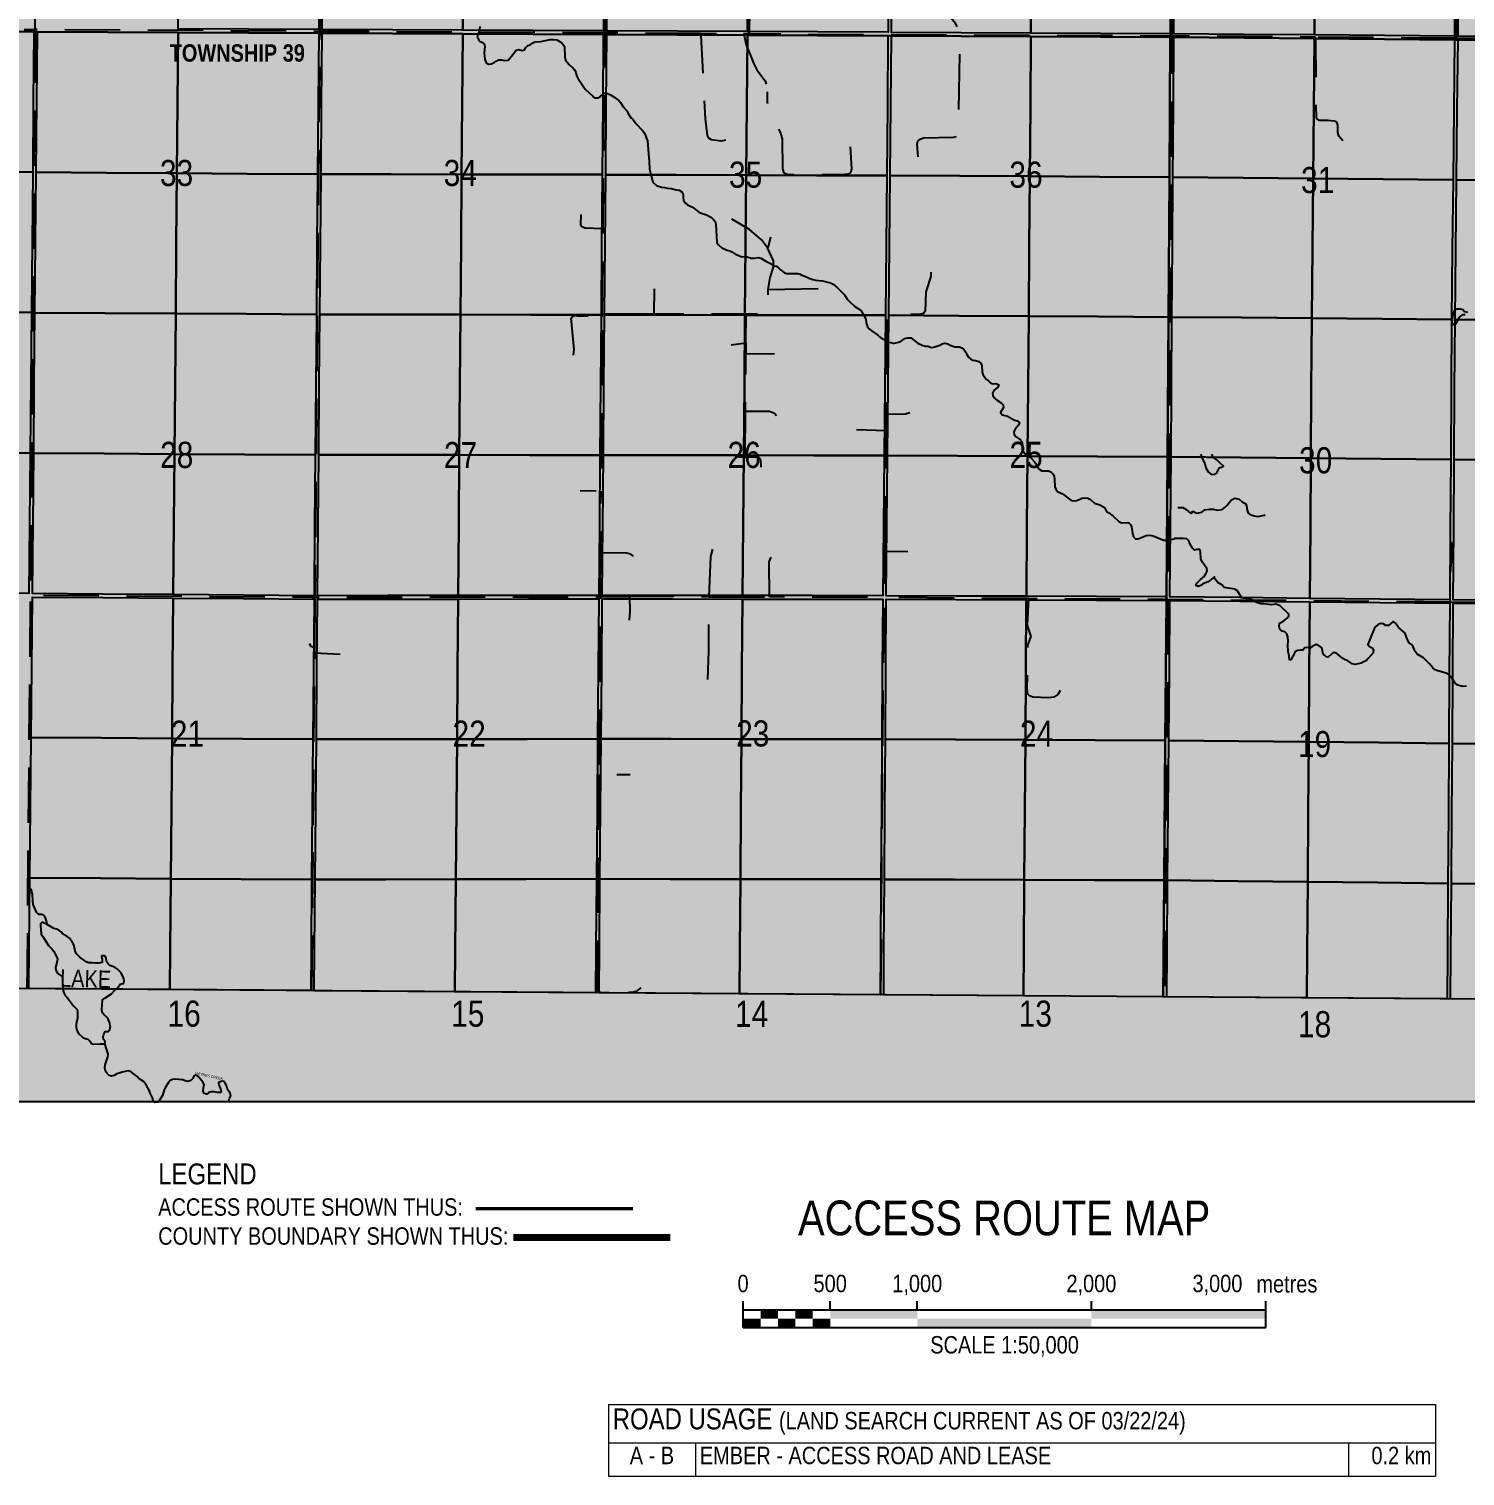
# Model space of a CAD drawing. Extents: x 337584 to 348172, y 5811293 to 5815472.
# Drawn here: x 343851 to 344676, y 5811362 to 5812193 of the extents above; entities that cross this region are included whole.
import ezdxf
from ezdxf.enums import TextEntityAlignment as Align

# ---------------------------------------------------------------- set-up
doc = ezdxf.new("R2010")
doc.units = 0
doc.header["$LTSCALE"] = 5
doc.linetypes.add('BORDER2', pattern=[22.225, 6.35, -3.175, 6.35, -3.175, 0, -3.175])
doc.linetypes.add('DASHED2', pattern=[9.525, 6.35, -3.175])
doc.layers.get('Defpoints').update_dxf_attribs({"color": 9})
doc.layers.add('AS-COUNTY', color=7, linetype='BORDER2', lineweight=60, true_color=0xcc33ff)
for name, color, linetype in [('CG-NOTES', 7, 'Continuous'), ('D-TXT', 6, 'Continuous'), ('DETAIL-T', 7, 'Continuous'), ('L-2', 7, 'Continuous'), ('P-PROPOSED', 10, 'Continuous'), ('Quarters', 8, 'Continuous'), ('RoadSeg', 57, 'DASHED2'), ('S-7', 6, 'Continuous'), ('T-WATER', 160, 'Continuous'), ('T-WATER-T', 170, 'Continuous'), ('Townships', 57, 'Continuous')]:
    doc.layers.add(name, color=color, linetype=linetype)
doc.layers.add('ROUTE-MAP-BACKGROUND-H', color=7, linetype='Continuous', true_color=0xf0ebff)
doc.styles.add('0', font='ARIALN.TTF')
doc.styles.add('120', font='ARIALN.TTF', dxfattribs={"height": 13})
doc.styles.add('80', font='ARIALN.TTF', dxfattribs={"height": 10})
doc.styles.add('80CG', font='ARIALN.TTF', dxfattribs={"height": 10})
doc.styles.add('BOLD', font='ARIALNB.TTF')
doc.styles.add('TXT', font='ARIALN.TTF', dxfattribs={"height": 0.2})

# ---------------------------------------------------------------- blocks, each defined once
blk = doc.blocks.new('*U290')
at = {"color": 0}
for p, q in [((-150, 0), (-150, 15)), ((-150, 10), (150.24, 10)), ((-100, 10), (-100, 15)), ((-50, 10), (-50, 15)), ((50, 10), (50, 15)), ((150.24, 0), (150.24, 15)), ((-150, 0), (150.24, 0))]:
    blk.add_line(p, q, dxfattribs=at)
for points in [[(-140, 10), (-130, 10), (-140, 5), (-130, 5)], [(-120, 10), (-110, 10), (-120, 5), (-110, 5)], [(-100, 10), (-50, 10), (-100, 5), (-50, 5)], [(50, 10), (150.24, 10), (50, 5), (150.24, 5)], [(-150, 5), (-140, 5), (-150, 0), (-140, 0)], [(-130, 5), (-120, 5), (-130, 0), (-120, 0)], [(-110, 5), (-100, 5), (-110, 0), (-100, 0)], [(-50, 5), (50, 5), (-50, 0), (50, 0)]]:
    blk.add_solid(points, dxfattribs=at)
at = {"color": 0, "style": '80'}
blk.add_text('metres', height=10, dxfattribs=at).set_placement((162.24, 20), align=Align.CENTER)
at = {"color": 0, "char_height": 10, "style": '80'}
for s, insert, attachment_point in [('0', (-150, 30.21), 2), ('500', (-100, 30.21), 2), ('1,000', (-50, 30.21), 2), ('2,000', (50, 30.21), 2), ('3,000', (136.7, 30.22), 3), ('SCALE 1:50,000', (0.12, -5), 2)]:
    blk.add_mtext(s, dxfattribs=dict(at, insert=insert, attachment_point=attachment_point))
blk = doc.blocks.new('*T476')
at = {"layer": 'Defpoints', "color": 8, "linetype": 'ByBlock', "lineweight": 0, "transparency": 16777216}
for p, q in [((0, 0), (474.9, 0)), ((0, 0), (0, -41.13)), ((474.9, 0), (474.9, -41.13)), ((0, -21.98), (474.9, -21.98)), ((49.99, -21.98), (49.99, -41.13)), ((424.91, -21.98), (424.91, -41.13)), ((0, -41.13), (474.9, -41.13))]:
    blk.add_line(p, q, dxfattribs=at)
at = {"layer": 'CG-NOTES', "color": 154, "transparency": 16777216, "insert": (2.5, -2.33), "char_height": 11.99739, "width": 469.8977, "attachment_point": 1, "style": 'BOLD'}
blk.add_mtext('{\\fArial Narrow|b0|i0|c0|p34;\\C14;ROAD USAGE\\fArial Narrow|b1|i0|c0|p34;\\H0.99999x; \\fArial Narrow|b0|i0|c0|p34;\\H0.83333x;\\C256;(LAND SEARCH CURRENT AS OF 03/22/24)}', dxfattribs=at)
at = {"layer": 'CG-NOTES', "transparency": 16777216, "style": '0'}
for s, insert, char_height, width, attachment_point in [('A - B', (24.99, -24.31), 9.998, 44.9902, 2), ('EMBER - ACCESS ROAD AND LEASE', (52.49, -24.31), 9.9978, 369.9194, 1), ('0.2 km', (472.4, -24.31), 9.998, 44.9902, 3)]:
    blk.add_mtext(s, dxfattribs=dict(at, insert=insert, char_height=char_height, width=width, attachment_point=attachment_point))

msp = doc.modelspace()

# ---------------------------------------------------------------- hatches: boundary and pattern name
at = {"layer": 'ROUTE-MAP-BACKGROUND-H'}
h = msp.add_hatch(color=256, dxfattribs=at)
h.dxf.hatch_style = 1
h.paths.add_polyline_path([(343008.474, 5813051.916), (345715.945, 5813051.916), (345715.945, 5811576.625), (343008.474, 5811576.625)])

# ---------------------------------------------------------------- linework, layer by layer
at = {"layer": 'AS-COUNTY', "ltscale": 0.5, "const_width": 3.999, "flags": 128}
msp.add_lwpolyline([(344129.223, 5811498.807), (344219.398, 5811498.807)], dxfattribs=at)
at = {"layer": 'P-PROPOSED', "color": 90, "const_width": 2, "flags": 128}
msp.add_lwpolyline([(344107.713, 5811515.351), (344197.888, 5811515.351)], dxfattribs=at)
at = {"layer": 'Quarters'}
for points in [[(344017.819, 5812232.56), (344017.557, 5812192.224), (343977.192, 5812192.418), (343936.827, 5812192.612), (343937.161, 5812232.862), (343937.495, 5812273.112), (343977.788, 5812273.004), (344018.082, 5812272.896)], [(344100.517, 5812232.143), (344100.23, 5812191.827), (344059.899, 5812192.021), (344019.568, 5812192.215), (344019.83, 5812232.55), (344020.092, 5812272.885), (344060.448, 5812272.672), (344100.805, 5812272.46)], [(344100.805, 5812272.46), (344141.136, 5812272.228), (344181.467, 5812271.996), (344181.207, 5812231.718), (344180.947, 5812191.44), (344140.589, 5812191.633), (344100.23, 5812191.827), (344100.517, 5812232.143)], [(344264.335, 5812271.466), (344264.002, 5812231.254), (344263.668, 5812191.042), (344223.313, 5812191.236), (344182.958, 5812191.43), (344183.22, 5812231.707), (344183.482, 5812271.983), (344223.909, 5812271.724)], [(344344.782, 5812230.8), (344344.378, 5812190.655), (344304.023, 5812190.849), (344263.668, 5812191.042), (344264.002, 5812231.254), (344264.335, 5812271.466), (344304.761, 5812271.205), (344345.187, 5812270.945)], [(344426.774, 5812230.309), (344426.421, 5812190.261), (344386.405, 5812190.453), (344346.388, 5812190.645), (344346.793, 5812230.788), (344347.197, 5812270.93), (344387.162, 5812270.643), (344427.126, 5812270.357)], [(344506.75, 5812229.809), (344506.453, 5812189.877), (344466.437, 5812190.069), (344426.421, 5812190.261), (344426.774, 5812230.309), (344427.126, 5812270.357), (344467.087, 5812270.049), (344507.047, 5812269.742)], [(344589.719, 5812268.699), (344589.435, 5812228.909), (344589.152, 5812189.12), (344548.808, 5812189.489), (344508.464, 5812189.858), (344508.76, 5812229.787), (344509.057, 5812269.716), (344549.388, 5812269.207)], [(344589.152, 5812189.12), (344589.435, 5812228.909), (344589.719, 5812268.699), (344630.013, 5812268.184), (344670.308, 5812267.669), (344669.984, 5812228.023), (344669.66, 5812188.377), (344629.406, 5812188.748)], [(344752.315, 5812227.505), (344751.942, 5812187.73), (344711.806, 5812188.045), (344671.67, 5812188.36), (344671.994, 5812228.008), (344672.319, 5812267.656), (344712.503, 5812267.468), (344752.687, 5812267.28)], [(343772.595, 5812110.783), (343772.954, 5812151.085), (343773.313, 5812191.387), (343813.689, 5812191.193), (343854.065, 5812190.999), (343853.708, 5812150.678), (343853.351, 5812110.357), (343812.973, 5812110.57)], [(343936.119, 5812109.777), (343895.74, 5812110.06), (343855.362, 5812110.343), (343855.719, 5812150.666), (343856.076, 5812190.989), (343896.443, 5812190.795), (343936.81, 5812190.602), (343936.464, 5812150.189)], [(344017.21, 5812149.712), (344016.876, 5812109.21), (343976.497, 5812109.493), (343936.119, 5812109.777), (343936.464, 5812150.189), (343936.81, 5812190.602), (343977.177, 5812190.408), (344017.544, 5812190.214)], [(344099.89, 5812149.448), (344099.565, 5812109.079), (344059.226, 5812109.143), (344018.886, 5812109.207), (344019.221, 5812149.706), (344019.555, 5812190.204), (344059.885, 5812190.011), (344100.215, 5812189.817)], [(344180.61, 5812149.185), (344180.286, 5812108.942), (344139.925, 5812109.01), (344099.565, 5812109.079), (344099.89, 5812149.448), (344100.215, 5812189.817), (344140.575, 5812189.623), (344180.935, 5812189.429)], [(344263.302, 5812148.857), (344262.952, 5812108.681), (344222.624, 5812108.808), (344182.297, 5812108.934), (344182.621, 5812149.177), (344182.945, 5812189.42), (344223.298, 5812189.226), (344263.651, 5812189.032)], [(344343.985, 5812148.532), (344343.612, 5812108.419), (344303.282, 5812108.55), (344262.952, 5812108.681), (344263.302, 5812148.857), (344263.651, 5812189.032), (344304.004, 5812188.838), (344344.358, 5812188.645)], [(344426.087, 5812148.118), (344425.769, 5812107.985), (344385.696, 5812108.197), (344345.622, 5812108.409), (344345.995, 5812148.522), (344346.368, 5812188.635), (344386.386, 5812188.443), (344426.404, 5812188.251)], [(344506.199, 5812147.714), (344505.959, 5812107.561), (344465.864, 5812107.773), (344425.769, 5812107.985), (344426.087, 5812148.118), (344426.404, 5812188.251), (344466.421, 5812188.059), (344506.438, 5812187.867)], [(344588.759, 5812146.943), (344588.38, 5812106.776), (344548.175, 5812107.159), (344507.97, 5812107.542), (344508.209, 5812147.695), (344508.449, 5812187.848), (344548.793, 5812187.479), (344589.138, 5812187.11)], [(344669.194, 5812146.189), (344668.745, 5812106.013), (344628.563, 5812106.395), (344588.38, 5812106.776), (344588.759, 5812146.943), (344589.138, 5812187.11), (344629.39, 5812186.738), (344669.643, 5812186.366)], [(344751.511, 5812145.591), (344751.098, 5812105.458), (344710.919, 5812105.73), (344670.74, 5812106.001), (344671.197, 5812146.175), (344671.653, 5812186.349), (344711.789, 5812186.036), (344751.924, 5812185.723)], [(343852.994, 5812070.036), (343852.638, 5812029.715), (343812.257, 5812029.947), (343771.876, 5812030.179), (343772.235, 5812070.481), (343772.595, 5812110.783), (343812.973, 5812110.57), (343853.351, 5812110.357)], [(343935.774, 5812069.501), (343935.43, 5812029.225), (343895.039, 5812029.464), (343854.648, 5812029.703), (343855.005, 5812070.023), (343855.362, 5812110.343), (343895.74, 5812110.06), (343936.119, 5812109.777)], [(343936.119, 5812109.777), (343976.497, 5812109.493), (344016.876, 5812109.21), (344016.542, 5812068.978), (344016.208, 5812028.746), (343975.819, 5812028.986), (343935.43, 5812029.225), (343935.774, 5812069.501)], [(344099.242, 5812068.845), (344098.918, 5812028.611), (344058.568, 5812028.677), (344018.218, 5812028.743), (344018.552, 5812068.975), (344018.886, 5812109.207), (344059.226, 5812109.143), (344099.565, 5812109.079)], [(344179.962, 5812068.697), (344179.638, 5812028.452), (344139.278, 5812028.531), (344098.918, 5812028.611), (344099.242, 5812068.845), (344099.565, 5812109.079), (344139.925, 5812109.01), (344180.286, 5812108.942)], [(344262.605, 5812068.5), (344262.258, 5812028.319), (344221.953, 5812028.385), (344181.648, 5812028.451), (344181.972, 5812068.693), (344182.297, 5812108.934), (344222.624, 5812108.808), (344262.952, 5812108.681)], [(344343.239, 5812068.307), (344342.866, 5812028.194), (344302.562, 5812028.256), (344262.258, 5812028.319), (344262.605, 5812068.5), (344262.952, 5812108.681), (344303.282, 5812108.55), (344343.612, 5812108.419)], [(344425.452, 5812067.842), (344425.135, 5812027.7), (344385.005, 5812027.941), (344344.876, 5812028.182), (344345.249, 5812068.295), (344345.622, 5812108.409), (344385.696, 5812108.197), (344425.769, 5812107.985)], [(344505.676, 5812067.389), (344505.392, 5812027.218), (344465.263, 5812027.459), (344425.135, 5812027.7), (344425.452, 5812067.842), (344425.769, 5812107.985), (344465.864, 5812107.773), (344505.959, 5812107.561)], [(344588.012, 5812066.649), (344587.645, 5812026.521), (344547.524, 5812026.861), (344507.403, 5812027.201), (344507.686, 5812067.371), (344507.97, 5812107.542), (344548.175, 5812107.159), (344588.38, 5812106.776)], [(344668.327, 5812065.916), (344667.908, 5812025.818), (344627.776, 5812026.17), (344587.645, 5812026.521), (344588.012, 5812066.649), (344588.38, 5812106.776), (344628.563, 5812106.395), (344668.745, 5812106.013)], [(344750.708, 5812065.329), (344750.318, 5812025.2), (344710.112, 5812025.507), (344669.906, 5812025.813), (344670.323, 5812065.907), (344670.74, 5812106.001), (344710.919, 5812105.73), (344751.098, 5812105.458)], [(343852.281, 5811989.394), (343851.924, 5811949.073), (343811.539, 5811949.325), (343771.154, 5811949.576), (343771.515, 5811989.878), (343771.876, 5812030.179), (343812.257, 5812029.947), (343852.638, 5812029.715)], [(343935.085, 5811988.889), (343934.74, 5811948.553), (343894.337, 5811948.807), (343853.934, 5811949.061), (343854.291, 5811989.382), (343854.648, 5812029.703), (343895.039, 5812029.464), (343935.43, 5812029.225)], [(344015.875, 5811988.398), (344015.542, 5811948.049), (343975.141, 5811948.301), (343934.74, 5811948.553), (343935.085, 5811988.889), (343935.43, 5812029.225), (343975.819, 5812028.986), (344016.208, 5812028.746)], [(344098.259, 5811948.002), (344057.906, 5811948.025), (344017.553, 5811948.048), (344017.885, 5811988.395), (344018.218, 5812028.743), (344058.568, 5812028.677), (344098.918, 5812028.611), (344098.589, 5811988.306)], [(344179.311, 5811988.201), (344178.983, 5811947.95), (344138.621, 5811947.976), (344098.259, 5811948.002), (344098.589, 5811988.306), (344098.918, 5812028.611), (344139.278, 5812028.531), (344179.638, 5812028.452)], [(344262.258, 5812028.319), (344261.907, 5811988.073), (344261.557, 5811947.826), (344221.275, 5811947.887), (344180.994, 5811947.947), (344181.321, 5811988.199), (344181.648, 5812028.451), (344221.953, 5812028.385)], [(344261.557, 5811947.826), (344261.907, 5811988.073), (344262.258, 5812028.319), (344302.562, 5812028.256), (344342.866, 5812028.194), (344342.495, 5811987.951), (344342.124, 5811947.709), (344301.84, 5811947.768)], [(344424.8, 5811987.493), (344424.465, 5811947.285), (344384.3, 5811947.492), (344344.135, 5811947.699), (344344.505, 5811987.94), (344344.876, 5812028.182), (344385.005, 5812027.941), (344425.135, 5812027.7)], [(344505.11, 5811987.048), (344504.827, 5811946.878), (344464.646, 5811947.082), (344424.465, 5811947.285), (344424.8, 5811987.493), (344425.135, 5812027.7), (344465.263, 5812027.459), (344505.392, 5812027.218)], [(344587.373, 5811986.329), (344587.101, 5811946.136), (344546.969, 5811946.498), (344506.837, 5811946.86), (344507.12, 5811987.03), (344507.403, 5812027.201), (344547.524, 5812026.861), (344587.645, 5812026.521)], [(344667.65, 5811985.589), (344667.391, 5811945.361), (344627.246, 5811945.748), (344587.101, 5811946.136), (344587.373, 5811986.329), (344587.645, 5812026.521), (344627.776, 5812026.17), (344667.908, 5812025.818)], [(344750.318, 5812025.2), (344750.085, 5811985.003), (344749.852, 5811944.806), (344709.626, 5811945.077), (344669.4, 5811945.348), (344669.653, 5811985.581), (344669.906, 5812025.813), (344710.112, 5812025.507)], [(343771.154, 5811949.576), (343811.539, 5811949.325), (343851.924, 5811949.073), (343851.565, 5811908.763), (343851.206, 5811868.453), (343810.818, 5811868.72), (343770.429, 5811868.987), (343770.792, 5811909.281)], [(343934.397, 5811908.205), (343934.055, 5811867.856), (343893.636, 5811868.147), (343853.216, 5811868.439), (343853.575, 5811908.749), (343853.934, 5811949.061), (343894.337, 5811948.807), (343934.74, 5811948.553)], [(344015.219, 5811907.634), (344014.896, 5811867.219), (343974.475, 5811867.537), (343934.055, 5811867.856), (343934.397, 5811908.205), (343934.74, 5811948.553), (343975.141, 5811948.301), (344015.542, 5811948.049)], [(344098.259, 5811948.002), (344097.939, 5811907.655), (344097.618, 5811867.308), (344057.264, 5811867.263), (344016.91, 5811867.218), (344017.231, 5811907.633), (344017.553, 5811948.048), (344057.906, 5811948.025)], [(344178.657, 5811907.688), (344178.331, 5811867.426), (344137.975, 5811867.367), (344097.618, 5811867.308), (344097.939, 5811907.655), (344098.259, 5811948.002), (344138.621, 5811947.976), (344178.983, 5811947.95)], [(344261.207, 5811907.574), (344260.856, 5811867.322), (344220.599, 5811867.373), (344180.342, 5811867.423), (344180.668, 5811907.685), (344180.994, 5811947.947), (344221.275, 5811947.887), (344261.557, 5811947.826)], [(344341.742, 5811907.459), (344341.36, 5811867.21), (344301.108, 5811867.266), (344260.856, 5811867.322), (344261.207, 5811907.574), (344261.557, 5811947.826), (344301.84, 5811947.768), (344342.124, 5811947.709)], [(344424.129, 5811907.078), (344423.793, 5811866.871), (344383.581, 5811867.036), (344343.369, 5811867.201), (344343.752, 5811907.45), (344344.135, 5811947.699), (344384.3, 5811947.492), (344424.465, 5811947.285)], [(344504.514, 5811906.711), (344504.202, 5811866.544), (344463.998, 5811866.708), (344423.793, 5811866.871), (344424.129, 5811907.078), (344424.465, 5811947.285), (344464.646, 5811947.082), (344504.827, 5811946.878)], [(344586.822, 5811905.917), (344586.542, 5811865.697), (344546.377, 5811866.111), (344506.212, 5811866.524), (344506.525, 5811906.692), (344506.837, 5811946.86), (344546.969, 5811946.498), (344587.101, 5811946.136)], [(344667.128, 5811905.132), (344666.866, 5811864.903), (344626.704, 5811865.3), (344586.542, 5811865.697), (344586.822, 5811905.917), (344587.101, 5811946.136), (344627.246, 5811945.748), (344667.391, 5811945.361)], [(344749.622, 5811904.58), (344749.392, 5811864.355), (344709.134, 5811864.62), (344668.877, 5811864.886), (344669.138, 5811905.117), (344669.4, 5811945.348), (344709.626, 5811945.077), (344749.852, 5811944.806)], [(343933.694, 5811825.583), (343933.351, 5811785.32), (343892.917, 5811785.565), (343852.483, 5811785.81), (343852.841, 5811826.119), (343853.198, 5811866.429), (343893.618, 5811866.138), (343934.038, 5811865.847)], [(344014.539, 5811825.032), (344014.198, 5811784.857), (343973.775, 5811785.088), (343933.351, 5811785.32), (343933.694, 5811825.583), (343934.038, 5811865.847), (343974.458, 5811865.527), (344014.879, 5811865.207)], [(344097.27, 5811825.078), (344096.941, 5811784.859), (344056.575, 5811784.859), (344016.209, 5811784.858), (344016.551, 5811825.033), (344016.893, 5811865.207), (344057.246, 5811865.252), (344097.599, 5811865.298)], [(344177.986, 5811825.22), (344177.657, 5811785.025), (344137.299, 5811784.942), (344096.941, 5811784.859), (344097.27, 5811825.078), (344097.599, 5811865.298), (344137.957, 5811865.357), (344178.315, 5811865.415)], [(344260.544, 5811825.109), (344260.249, 5811784.906), (344219.958, 5811784.964), (344179.668, 5811785.022), (344179.997, 5811825.218), (344180.326, 5811865.413), (344220.582, 5811865.362), (344260.839, 5811865.311)], [(344341.088, 5811824.991), (344340.832, 5811784.786), (344300.54, 5811784.846), (344260.249, 5811784.906), (344260.544, 5811825.109), (344260.839, 5811865.311), (344301.091, 5811865.254), (344341.344, 5811865.196)], [(344423.49, 5811824.671), (344423.206, 5811784.482), (344383.027, 5811784.63), (344342.847, 5811784.777), (344343.101, 5811824.983), (344343.354, 5811865.188), (344383.564, 5811865.024), (344423.774, 5811864.861)], [(344503.869, 5811824.36), (344503.551, 5811784.186), (344463.378, 5811784.334), (344423.206, 5811784.482), (344423.49, 5811824.671), (344423.774, 5811864.861), (344463.981, 5811864.697), (344504.188, 5811864.534)], [(344586.238, 5811823.502), (344585.949, 5811783.316), (344545.755, 5811783.74), (344505.561, 5811784.165), (344505.879, 5811824.342), (344506.196, 5811864.519), (344546.362, 5811864.104), (344586.527, 5811863.688)], [(344666.595, 5811822.681), (344666.338, 5811782.47), (344626.144, 5811782.893), (344585.949, 5811783.316), (344586.238, 5811823.502), (344586.527, 5811863.688), (344626.69, 5811863.289), (344666.853, 5811862.891)], [(344749.122, 5811822.149), (344748.864, 5811781.954), (344708.605, 5811782.206), (344668.346, 5811782.458), (344668.605, 5811822.667), (344668.863, 5811862.877), (344709.121, 5811862.611), (344749.379, 5811862.345)], [(343933.009, 5811745.044), (343932.667, 5811704.768), (343892.215, 5811704.981), (343851.763, 5811705.194), (343852.123, 5811745.502), (343852.483, 5811785.81), (343892.917, 5811785.565), (343933.351, 5811785.32)], [(344013.849, 5811744.561), (344013.5, 5811704.265), (343973.083, 5811704.516), (343932.667, 5811704.768), (343933.009, 5811745.044), (343933.351, 5811785.32), (343973.775, 5811785.088), (344014.198, 5811784.857)], [(344096.601, 5811744.66), (344096.261, 5811704.461), (344055.886, 5811704.365), (344015.511, 5811704.269), (344015.86, 5811744.564), (344016.209, 5811784.858), (344056.575, 5811784.859), (344096.941, 5811784.859)], [(344177.33, 5811744.835), (344177.004, 5811704.645), (344136.632, 5811704.553), (344096.261, 5811704.461), (344096.601, 5811744.66), (344096.941, 5811784.859), (344137.299, 5811784.942), (344177.657, 5811785.025)], [(344259.955, 5811744.708), (344259.661, 5811704.509), (344219.337, 5811704.575), (344179.013, 5811704.641), (344179.34, 5811744.831), (344179.668, 5811785.022), (344219.958, 5811784.964), (344260.249, 5811784.906)], [(344340.559, 5811744.595), (344340.286, 5811704.405), (344299.974, 5811704.457), (344259.661, 5811704.509), (344259.955, 5811744.708), (344260.249, 5811784.906), (344300.54, 5811784.846), (344340.832, 5811784.786)], [(344422.905, 5811744.305), (344422.605, 5811704.127), (344382.453, 5811704.261), (344342.301, 5811704.395), (344342.574, 5811744.586), (344342.847, 5811784.777), (344383.027, 5811784.63), (344423.206, 5811784.482)], [(344503.225, 5811744.024), (344502.899, 5811703.863), (344462.752, 5811703.995), (344422.605, 5811704.127), (344422.905, 5811744.305), (344423.206, 5811784.482), (344463.378, 5811784.334), (344503.551, 5811784.186)], [(344585.645, 5811743.126), (344585.34, 5811702.937), (344545.124, 5811703.389), (344504.908, 5811703.841), (344505.235, 5811744.003), (344505.561, 5811784.165), (344545.755, 5811783.74), (344585.949, 5811783.316)], [(344666.051, 5811742.257), (344665.765, 5811702.043), (344625.552, 5811702.49), (344585.34, 5811702.937), (344585.645, 5811743.126), (344585.949, 5811783.316), (344626.144, 5811782.893), (344666.338, 5811782.47)], [(344748.61, 5811741.761), (344748.356, 5811701.568), (344708.066, 5811701.8), (344667.775, 5811702.031), (344668.061, 5811742.245), (344668.346, 5811782.458), (344708.605, 5811782.206), (344748.864, 5811781.954)], [(343932.319, 5811664.475), (343932.117, 5811641.082), (343851.206, 5811641.669), (343851.409, 5811664.852), (343851.763, 5811705.194), (343892.215, 5811704.981), (343932.667, 5811704.768)], [(344013.177, 5811664.035), (344012.989, 5811640.495), (343932.117, 5811641.082), (343932.319, 5811664.475), (343932.667, 5811704.768), (343973.083, 5811704.516), (344013.5, 5811704.265)], [(344095.931, 5811664.249), (344095.732, 5811639.894), (344014.999, 5811640.48), (344015.188, 5811664.04), (344015.511, 5811704.269), (344055.886, 5811704.365), (344096.261, 5811704.461)], [(344176.676, 5811664.455), (344176.472, 5811639.308), (344095.732, 5811639.894), (344095.931, 5811664.249), (344096.261, 5811704.461), (344136.632, 5811704.553), (344177.004, 5811704.645)], [(344259.368, 5811664.311), (344259.181, 5811638.707), (344178.481, 5811639.293), (344178.686, 5811664.451), (344179.013, 5811704.641), (344219.337, 5811704.575), (344259.661, 5811704.509)], [(344340.036, 5811664.188), (344339.874, 5811638.121), (344259.181, 5811638.707), (344259.368, 5811664.311), (344259.661, 5811704.509), (344299.974, 5811704.457), (344340.286, 5811704.405)], [(344422.309, 5811663.94), (344422.115, 5811637.524), (344341.885, 5811638.107), (344342.049, 5811664.18), (344342.301, 5811704.395), (344382.453, 5811704.261), (344422.605, 5811704.127)], [(344502.567, 5811663.703), (344502.346, 5811636.942), (344422.115, 5811637.524), (344422.309, 5811663.94), (344422.605, 5811704.127), (344462.752, 5811703.995), (344502.899, 5811703.863)], [(344585.03, 5811662.837), (344584.825, 5811636.343), (344504.358, 5811636.927), (344504.578, 5811663.682), (344504.908, 5811703.841), (344545.124, 5811703.389), (344585.34, 5811702.937)], [(344665.505, 5811662.013), (344665.334, 5811635.758), (344584.825, 5811636.343), (344585.03, 5811662.837), (344585.34, 5811702.937), (344625.552, 5811702.49), (344665.765, 5811702.043)], [(344748.08, 5811661.492), (344747.899, 5811635.159), (344667.345, 5811635.743), (344667.515, 5811662), (344667.775, 5811702.031), (344708.066, 5811701.8), (344748.356, 5811701.568)]]:
    msp.add_lwpolyline(points, close=True, dxfattribs=at)
at = {"layer": 'RoadSeg'}
for p, q in [((344264.62, 5812189.781), (344261.418, 5812189.9)), ((344670.634, 5812187.253), (344589.727, 5812187.926)), ((344180.356, 5812029.089), (344209.854, 5812029.028)), ((344029.874, 5811833.543), (344015.257, 5811834.276)), ((344177.409, 5811639.301), (344177.413, 5811639.663))]:
    msp.add_line(p, q, dxfattribs=at)
at = {"layer": 'RoadSeg', "flags": 128}
for points in [[(344236.921, 5812189.886), (344181.715, 5812190.403), (344018.314, 5812191.209), (343854.71, 5812192.21), (343854.735, 5812191.211), (343852.043, 5811867.583), (344013.752, 5811866.435), (344015.553, 5811866.38), (344018.314, 5812191.209), (344021.469, 5812515.054), (344021.484, 5812520.716), (344021.803, 5812553.9), (344021.805, 5812578.749), (344017.405, 5812578.739), (344002.407, 5812578.764)], [(343736.889, 5812109.769), (343733.277, 5812110.278), (343690.674, 5812110.611), (343691.444, 5812191.62), (343691.407, 5812193.119), (343854.71, 5812192.21), (343854.754, 5812194.412), (343858.132, 5812515.975), (344021.469, 5812515.054), (344054.493, 5812515.176)], [(344264.779, 5812203.383), (344264.597, 5812190.68), (344264.62, 5812189.781), (344385.62, 5812189.212), (344507.421, 5812188.564), (344507.458, 5812191.065), (344508.463, 5812338.572), (344514.945, 5812339.234), (344517.014, 5812340.486), (344519.749, 5812343.054)], [(344361.776, 5812119.224), (344361.094, 5812126.506), (344361.55, 5812128.216), (344362.922, 5812129.351), (344364.806, 5812129.998), (344381.893, 5812130.426), (344383.779, 5812130.974), (344384.743, 5812132.397), (344385.665, 5812187.414), (344385.657, 5812187.713), (344385.62, 5812189.212), (344385.068, 5812191.298), (344383.264, 5812195.452), (344374.814, 5812205.44), (344371.641, 5812208.36), (344368.206, 5812209.773), (344364.297, 5812210.175), (344353.008, 5812213.792), (344343.882, 5812214.863), (344334.526, 5812217.129), (344332.618, 5812217.481), (344326.92, 5812249.334), (344327.888, 5812250.658), (344343.401, 5812250.047), (344345.085, 5812250.688), (344345.564, 5812251.502), (344345.967, 5812255.412), (344345.987, 5812282.508), (344354.283, 5812282.615), (344358.157, 5812283.613)], [(344686.674, 5812185.555), (344686.647, 5812186.654), (344686.635, 5812187.154), (344670.634, 5812187.253), (344670.586, 5812189.152), (344671.673, 5812285.467)], [(344180.294, 5812027.587), (344180.356, 5812029.089), (344180.836, 5812077.795), (344181.752, 5812188.905), (344181.715, 5812190.403), (344181.76, 5812192.604), (344181.844, 5812209.204), (344183.04, 5812209.334)], [(344251.153, 5812128.651), (344248.565, 5812128.186), (344243.05, 5812128.848), (344241.523, 5812129.91), (344240.784, 5812131.491), (344239.547, 5812140.959), (344237.048, 5812188.79), (344236.921, 5812189.886), (344261.418, 5812189.9), (344261.528, 5812189.504), (344262.877, 5812183.538), (344267.249, 5812172.649), (344269.038, 5812169.094), (344273.797, 5812162.714), (344274.659, 5812160.236), (344275.151, 5812156.549), (344276.038, 5812157.07), (344280.72, 5812157.788)], [(344605.415, 5812128.427), (344603.252, 5812130.971), (344602.7, 5812133.058), (344602.695, 5812137.257), (344602.05, 5812139.041), (344600.534, 5812139.703), (344597.126, 5812140.017), (344591.828, 5812139.984), (344590.294, 5812141.346), (344589.907, 5812184.731), (344589.739, 5812187.426), (344589.727, 5812187.926), (344507.421, 5812188.564), (344507.464, 5812186.865), (344505.022, 5811865.243), (344503.252, 5811636.935)], [(344322.737, 5812124.945), (344323.355, 5812112.262), (344323.001, 5812110.453), (344321.732, 5812109.221), (344317.442, 5812108.814), (344287.145, 5812108.855), (344284.721, 5812109.794), (344283.959, 5812112.274), (344283.826, 5812129.569), (344282.632, 5812133.339), (344276.124, 5812145.674), (344275.204, 5812150.451), (344275.151, 5812156.549)], [(344180.836, 5812077.795), (344170.427, 5812078.235), (344168.608, 5812078.988), (344168.075, 5812080.275), (344168.132, 5812085.975)], [(344275.199, 5812066.861), (344271.683, 5812071.472), (344264.933, 5812077.502), (344254.788, 5812083.348)], [(344275.497, 5812042.972), (344276.723, 5812049.901), (344278.674, 5812055.849), (344278.584, 5812059.446), (344275.199, 5812066.861), (344275.778, 5812067.675), (344279.05, 5812080.755), (344281.123, 5812085.807)], [(344369.037, 5812052.913), (344368.9, 5812050.411), (344366.017, 5812041.739), (344365.698, 5812030.532), (344364.831, 5812029.212), (344362.143, 5812028.745), (344345.743, 5812028.833), (344344.553, 5812028.403), (344343.779, 5812027.383), (344343.446, 5811996.261), (344343.18, 5811971.475), (344354.476, 5811971.559), (344356.857, 5811972.318)], [(344210.193, 5812043.434), (344209.854, 5812029.028), (344262.847, 5812029.056)], [(344254.394, 5812011.246), (344262.763, 5812012.456), (344262.847, 5812029.056), (344273.25, 5812028.917), (344274.341, 5812029.243), (344275.31, 5812030.467), (344275.542, 5812033.174), (344275.497, 5812042.972), (344305.277, 5812043.617), (344307.061, 5812044.261), (344310.176, 5812047.639), (344313.049, 5812048.712), (344317.233, 5812049.316)], [(344163.852, 5812005.379), (344164.274, 5812008.489), (344162.52, 5812026.642), (344163.199, 5812027.459), (344164.881, 5812028.201), (344166.09, 5812027.832), (344180.294, 5812027.587), (344179.607, 5811927.283), (344167.606, 5811927.383)], [(344262.763, 5812012.456), (344262.723, 5812006.055), (344279.116, 5812006.267)], [(344262.311, 5811946.652), (344262.277, 5811948.052), (344262.55, 5811973.055), (344262.723, 5812006.055)], [(344280.415, 5811970.403), (344279.177, 5811971.871), (344276.35, 5811973.001), (344262.55, 5811973.055)], [(344326.303, 5811962.654), (344343.216, 5811962.077), (344343.18, 5811971.475)], [(344342.654, 5811892.672), (344343.409, 5811942.384), (344343.216, 5811962.077)], [(344271.553, 5811940.985), (344271.44, 5811945.481), (344270.106, 5811946.848), (344262.311, 5811946.652), (344258.41, 5811946.755)], [(344198.242, 5811889.855), (344196.713, 5811891.016), (344194.497, 5811891.66), (344179.394, 5811891.882), (344179.607, 5811927.283)], [(344667.34, 5811863.71), (344748.642, 5811863.247), (344830.653, 5811862.402), (344994.473, 5811860.806), (344994.758, 5811909.308), (344994.268, 5811916.894)], [(344015.29, 5811836.977), (344015.553, 5811866.38), (344016.352, 5811866.401), (344179.128, 5811866.578), (344179.394, 5811891.882)], [(344243.533, 5811893.988), (344242.539, 5811889.764), (344241.521, 5811866.542), (344219.92, 5811866.7), (344204.822, 5811866.722), (344196.228, 5811866.507)], [(344355.757, 5811892.5), (344342.654, 5811892.672), (344342.413, 5811866.369), (344425.219, 5811865.744), (344505.022, 5811865.243), (344667.34, 5811863.71), (344667.087, 5811877.802), (344668.388, 5811893.733), (344667.778, 5811898.117)], [(344340.334, 5811638.118), (344341.597, 5811811.156), (344342.413, 5811866.369), (344276.318, 5811866.513), (344276.212, 5811886.708), (344277.344, 5811889.436), (344278.62, 5811890.368)], [(343850.148, 5811641.677), (343850.157, 5811643.057), (343850.133, 5811645.562), (343850.321, 5811650.529), (343850.379, 5811655.37), (343850.53, 5811675.463), (343850.503, 5811688.495), (343850.525, 5811689.62), (343850.907, 5811727.324), (343851.412, 5811786.114), (343851.831, 5811834.149), (343852.043, 5811867.583), (343813.234, 5811868.111), (343812.289, 5811782.097)], [(344195.964, 5811853.101), (344196.438, 5811858.113), (344196.228, 5811866.507), (344179.128, 5811866.578), (344178.284, 5811764.569), (344196.383, 5811764.523)], [(344241.011, 5811819.035), (344241.498, 5811835.545), (344241.521, 5811866.542), (344276.318, 5811866.513)], [(344443.243, 5811812.802), (344441.802, 5811810.466), (344439.538, 5811809.009), (344436.449, 5811808.632), (344427.542, 5811808.909), (344425.522, 5811809.758), (344424.697, 5811810.737), (344424.32, 5811813.828), (344424.558, 5811836.231), (344424.878, 5811839.438), (344426.467, 5811843.878), (344424.51, 5811850.128), (344425.219, 5811865.744)], [(344013.658, 5811640.49), (344015.257, 5811834.276), (344015.29, 5811836.977), (344013.161, 5811838.124), (344012.224, 5811839.6)], [(344178.284, 5811764.569), (344178.161, 5811729.57), (344178.006, 5811715.768), (344177.413, 5811639.663), (344197.613, 5811639.569), (344200.391, 5811640.439), (344202.649, 5811642.095)]]:
    msp.add_lwpolyline(points, dxfattribs=at)
at = {"layer": 'ROUTE-MAP-BACKGROUND-H'}
msp.add_lwpolyline([(343008.474, 5813051.916), (345715.945, 5813051.916), (345715.945, 5811576.625), (343008.474, 5811576.625)], close=True, dxfattribs=at)
at = {"layer": 'T-WATER'}
for points in [[(344108.818, 5812187.629), (344108.772, 5812187.772), (344108.972, 5812188.57), (344108.962, 5812188.869), (344109.559, 5812190.389), (344109.633, 5812190.648), (344110.05, 5812192.104), (344110.185, 5812194.007)], [(344108.94, 5812187.571), (344109.263, 5812186.567), (344109.441, 5812186.015), (344110.115, 5812185.351), (344110.809, 5812185.174), (344112.546, 5812184.034), (344112.901, 5812182.448), (344112.621, 5812178.941), (344112.858, 5812174.955), (344113.621, 5812173.084), (344114.946, 5812172.33), (344116.539, 5812172.485), (344118.311, 5812173.245), (344119.478, 5812174.183), (344120.955, 5812174.834), (344122.552, 5812174.888), (344124.262, 5812174.547), (344126.358, 5812174.619), (344128.278, 5812176.882), (344130.954, 5812180.47), (344132.443, 5812180.721), (344134.26, 5812180.185), (344135.644, 5812180.631), (344136.397, 5812181.956), (344137.558, 5812183.095), (344138.94, 5812183.542), (344140.307, 5812184.489), (344141.684, 5812185.135), (344145.07, 5812185.452), (344150.428, 5812186.535), (344152.324, 5812186.6), (344154.331, 5812186.369), (344156.238, 5812185.195), (344156.883, 5812184.758), (344157.919, 5812183.695), (344158.663, 5812182.421), (344158.852, 5812176.643), (344159.319, 5812174.661), (344161.305, 5812172.131), (344163.673, 5812170.114), (344164.613, 5812168.946), (344165.16, 5812167.566), (344165.617, 5812165.883), (344166.272, 5812164.307), (344170.488, 5812157.955), (344174.927, 5812153.907), (344175.035, 5812153.66), (344176.256, 5812153.053), (344177.756, 5812153.005), (344179.227, 5812153.804), (344179.318, 5812154.058), (344181.758, 5812155.643), (344182.604, 5812155.566), (344183.361, 5812155.498), (344184.614, 5812155.001), (344184.978, 5812154.857), (344187.635, 5812153.246), (344188.667, 5812152.282), (344189.895, 5812151.424), (344190.831, 5812150.357), (344192.52, 5812147.717), (344194.495, 5812145.486), (344195.146, 5812144.01), (344196.805, 5812141.621), (344197.954, 5812140.808), (344199.539, 5812138.265), (344203.678, 5812134.11), (344204.522, 5812132.839), (344206.373, 5812128.406), (344206.838, 5812120.825), (344207.283, 5812116.643), (344207.541, 5812112.055), (344208.619, 5812107.568), (344209.299, 5812104.719), (344211.464, 5812102.795), (344214.396, 5812101.796), (344216.099, 5812101.655), (344217.717, 5812101.111), (344219.815, 5812101.083), (344222.842, 5812100.191), (344224.546, 5812100.05), (344226.077, 5812099.104), (344226.728, 5812097.626), (344226.683, 5812096.026), (344227.05, 5812094.04), (344228.201, 5812092.577), (344229.333, 5812091.617), (344232.08, 5812090.214), (344234.54, 5812088.4), (344235.772, 5812087.443), (344237.094, 5812086.789), (344240.222, 5812085.898), (344242.974, 5812084.293), (344244.11, 5812083.233), (344245.049, 5812082.067), (344245.503, 5812080.484), (344246.062, 5812070.016), (344246.803, 5812068.841), (344249.067, 5812066.923), (344252.109, 5812065.623), (344253.624, 5812065.176), (344255.147, 5812064.429), (344256.476, 5812063.575), (344259.118, 5812062.267), (344260.533, 5812061.816), (344262.629, 5812061.888), (344265.371, 5812061.107), (344265.757, 5812060.997), (344267.453, 5812061.055), (344270.041, 5812061.344), (344271.451, 5812060.994), (344274.211, 5812059.19), (344276.854, 5812057.882), (344278.499, 5812056.54), (344280.401, 5812056.405), (344281.737, 5812055.352), (344282.673, 5812054.286), (344284.93, 5812052.564), (344286.345, 5812052.114), (344290.639, 5812052.162), (344292.535, 5812052.227), (344293.949, 5812051.776), (344294.866, 5812051.258), (344296.585, 5812050.668), (344299.428, 5812049.367), (344301.248, 5812048.73), (344302.758, 5812048.382), (344306.667, 5812048.018), (344311.303, 5812046.878), (344312.827, 5812046.132), (344315.189, 5812044.22), (344319.332, 5812039.966), (344320.918, 5812037.423), (344322.153, 5812036.366), (344325.26, 5812033.175), (344327.907, 5812031.768), (344328.866, 5812030.673), (344330.431, 5812028.059), (344331.651, 5812026.021), (344331.857, 5812023.869), (344332.533, 5812021.588), (344333.592, 5812020.467), (344334.725, 5812019.507), (344338.514, 5812016.84), (344339.55, 5812015.777), (344340.777, 5812014.92), (344342.099, 5812014.266), (344343.431, 5812013.313), (344344.848, 5812012.762), (344345.999, 5812012.525), (344347.263, 5812012.266), (344348.009, 5812012.192), (344348.165, 5812012.177), (344351.435, 5812012.989), (344354.067, 5812014.878), (344355.654, 5812015.232), (344357.454, 5812015.194), (344359.088, 5812014.152), (344360.223, 5812013.091), (344361.452, 5812012.235), (344364.297, 5812010.834), (344365.809, 5812010.486), (344367.508, 5812010.445), (344369.132, 5812009.702), (344370.726, 5812009.857), (344374.081, 5812011.071), (344375.454, 5812011.818), (344377.04, 5812012.172), (344378.654, 5812011.728), (344380.078, 5812010.978), (344381.496, 5812010.428), (344383.003, 5812010.18), (344385.502, 5812010.166), (344386.823, 5812009.512), (344388.158, 5812008.459), (344388.902, 5812007.185), (344389.555, 5812005.61), (344390.504, 5812004.143), (344391.637, 5812003.183), (344393.157, 5812002.536), (344394.665, 5812002.288), (344396.482, 5812001.751), (344397.617, 5812000.691), (344398.165, 5811999.312), (344398.392, 5811995.622), (344399.056, 5811993.746), (344400.835, 5811991.41), (344402.064, 5811990.552), (344403.096, 5811989.588), (344404.422, 5811988.835), (344406.514, 5811989.007), (344407.935, 5811988.356), (344407.381, 5811987.038), (344405.054, 5811984.96), (344404.304, 5811983.536), (344404.559, 5811981.946), (344405.606, 5811980.583), (344406.738, 5811979.623), (344409.394, 5811977.915), (344410.43, 5811976.852), (344410.585, 5811975.259), (344408.985, 5811972.406), (344409.832, 5811971.036), (344412.957, 5811970.244), (344414.377, 5811969.594), (344417.031, 5811967.987), (344418.541, 5811967.639), (344419.877, 5811966.585), (344419.327, 5811965.167), (344417.306, 5811962.9), (344416.559, 5811961.376), (344416.714, 5811959.783), (344417.96, 5811958.426), (344420.517, 5811956.716), (344421.364, 5811955.346), (344421.388, 5811951.75), (344422.048, 5811949.974), (344423.091, 5811948.711), (344423.904, 5811948.015), (344424.214, 5811947.751), (344426.679, 5811945.935), (344428.349, 5811944.297), (344428.747, 5811943.907), (344429.694, 5811942.54), (344430.242, 5811941.16), (344431.088, 5811939.79), (344432.619, 5811938.844), (344436.411, 5811938.974), (344437.829, 5811938.423), (344438.969, 5811937.263), (344439.719, 5811935.789), (344439.974, 5811934.2), (344440.228, 5811929.712), (344440.676, 5811928.329), (344441.719, 5811927.065), (344444.461, 5811925.761), (344449.286, 5811922.03), (344450.698, 5811921.678), (344452.687, 5811921.946), (344455.74, 5811923.151), (344457.326, 5811923.505), (344459.033, 5811923.264), (344460.562, 5811922.417), (344462.93, 5811920.4), (344465.965, 5811919.305), (344467.386, 5811918.655), (344468.718, 5811917.8), (344469.854, 5811915.601), (344471.208, 5811914.795), (344473.569, 5811912.977), (344476.873, 5811909.894), (344478.397, 5811909.146), (344482.09, 5811909.273), (344482.595, 5811909.091), (344483.63, 5811908.128), (344484.177, 5811906.747), (344484.709, 5811902.869), (344485.265, 5811901.09), (344486.507, 5811899.834), (344488.007, 5811899.785), (344491.156, 5811901.292), (344492.64, 5811901.742), (344494.434, 5811901.904), (344496.544, 5811901.577), (344501.106, 5811899.636), (344502.723, 5811899.091), (344505.022, 5811899.07), (344508.784, 5811899.9)], [(344675.724, 5812028.411), (344674.223, 5812028.46), (344672.951, 5812027.651), (344672.95, 5812027.651), (344672.561, 5812027.403), (344671.708, 5812026.075), (344670.958, 5812024.437), (344670.949, 5812024.417), (344670.406, 5812023.233), (344668.927, 5812022.683), (344668.284, 5812023.959), (344668.656, 5812027.669), (344668.975, 5812028.912), (344668.977, 5812028.918), (344669.537, 5812031.096), (344670.941, 5812031.843), (344670.951, 5812031.844), (344672.95, 5812031.868), (344672.952, 5812031.868), (344674.42, 5812031.464), (344675.359, 5812030.297), (344676.97, 5812029.953)], [(344523.746, 5811948.455), (344523.871, 5811948.154), (344524.411, 5811946.877), (344526.294, 5811942.972), (344526.851, 5811940.647), (344528.225, 5811938.3), (344529.585, 5811937.134), (344530.843, 5811936.786), (344531.784, 5811936.907), (344533.136, 5811937.856), (344534.52, 5811940.363), (344535.138, 5811940.91), (344536.68, 5811941.185), (344536.889, 5811941.646), (344534.861, 5811943.512), (344533.318, 5811944.966), (344531.314, 5811946.531), (344530.316, 5811948.457)], [(344510.666, 5811917.834), (344513.638, 5811917.898), (344515.507, 5811916.632), (344518.055, 5811914.699), (344518.577, 5811914.657), (344519.211, 5811915.472), (344519.788, 5811915.492), (344520.495, 5811915.07), (344521.822, 5811914.699), (344522.883, 5811914.782), (344524.515, 5811915.133), (344526.218, 5811916.475), (344528.884, 5811916.908), (344531.11, 5811916.827), (344533.545, 5811916.332), (344536.191, 5811916.766), (344537.901, 5811918.013), (344539.084, 5811919.227), (344540.339, 5811920.838), (344541.605, 5811922.203), (344543.551, 5811923.229), (344545.902, 5811922.573), (344547.775, 5811921.136), (344549.579, 5811920.108), (344550.184, 5811918.87), (344550.646, 5811916.315), (344551.079, 5811914.646), (344552.373, 5811913.852), (344554.651, 5811913.102), (344556.905, 5811912.613), (344559.308, 5811913.27), (344560.411, 5811913.452), (344560.927, 5811913.412)], [(344676.484, 5811815.228), (344674.088, 5811815.144), (344673.554, 5811815.267), (344672.578, 5811815.492), (344671.543, 5811815.864), (344671.067, 5811816.044), (344669.936, 5811817.005), (344668.244, 5811819.751), (344667.296, 5811820.913), (344666.16, 5811821.972), (344664.732, 5811822.822), (344660.077, 5811824.164), (344658.554, 5811824.712), (344657.21, 5811825.765), (344655.236, 5811828.192), (344651.719, 5811831.47), (344648.07, 5811833.739), (344647.024, 5811835.101), (344645.927, 5811837.96), (344644.888, 5811839.124), (344643.556, 5811840.077), (344642.805, 5811841.453), (344641.158, 5811845.889), (344637.451, 5811848.961), (344635.67, 5811851.495), (344634.342, 5811852.349), (344631.626, 5811850.16), (344630.129, 5811850.109), (344628.696, 5811851.059), (344627.089, 5811851.303), (344625.62, 5811850.454), (344624.453, 5811849.515), (344623.399, 5811848.18), (344621.013, 5811842.004), (344620.359, 5811840.684), (344619.909, 5811839.269), (344620.852, 5811838.002), (344622.277, 5811837.252), (344623.121, 5811835.982), (344622.973, 5811834.479), (344620.092, 5811831.083), (344619.027, 5811830.048), (344617.555, 5811829.199), (344615.978, 5811828.546), (344612.502, 5811827.827), (344610.891, 5811828.172), (344608.337, 5811829.783), (344606.819, 5811830.331), (344605.493, 5811831.084), (344601.997, 5811834.062), (344600.479, 5811834.61), (344599.207, 5811833.867), (344596.964, 5811831.92), (344595.912, 5811832.172), (344595.038, 5811833.045), (344594.228, 5811833.666), (344593.704, 5811836.709), (344593.151, 5811837.514), (344591.399, 5811838.758), (344590.194, 5811839.252), (344587.832, 5811838.151), (344586.64, 5811837.163), (344584.495, 5811837.525), (344583.663, 5811837.249), (344582.537, 5811835.898), (344581.303, 5811835.948), (344579.704, 5811835.674), (344578.089, 5811835.255), (344577.768, 5811834.262), (344575.544, 5811830.443), (344574.774, 5811830.427), (344574.755, 5811832.422), (344574.101, 5811835.398), (344573.865, 5811838.787), (344574.057, 5811841.161), (344573.847, 5811843.614), (344573.379, 5811845.253), (344572.145, 5811846.494), (344570.587, 5811846.81), (344569.33, 5811848.038), (344568.98, 5811849.581), (344569.123, 5811851.38), (344571.514, 5811852.769), (344573.434, 5811854.31), (344574.548, 5811855.603), (344574.461, 5811856.64), (344569.552, 5811861.506), (344567.219, 5811862.429), (344564.379, 5811861.987), (344560.184, 5811862.529), (344558.307, 5811862.597), (344555.884, 5811863.335), (344554.516, 5811864.309), (344552.323, 5811865.331), (344548.43, 5811865.882), (344547.58, 5811865.931), (344546.363, 5811867.798), (344544.942, 5811870.043), (344543.471, 5811871.042), (344537.341, 5811872.026), (344536.034, 5811873.374), (344533.624, 5811874.868), (344531.964, 5811876.866), (344531.86, 5811878.017), (344528.119, 5811875.259), (344525.165, 5811874.059), (344523.902, 5811873.016), (344522.424, 5811872.466), (344521.102, 5811873.12), (344521.754, 5811874.442), (344523.78, 5811876.609), (344524.95, 5811877.449), (344526.012, 5811878.484), (344526.869, 5811879.713), (344527.611, 5811881.337), (344527.459, 5811882.83), (344524.729, 5811886.634), (344523.975, 5811888.406), (344523.742, 5811892.295), (344523.394, 5811893.682), (344521.694, 5811893.723), (344520.31, 5811893.276), (344519.171, 5811894.436), (344517.678, 5811897.182), (344517.124, 5811898.762), (344515.985, 5811899.922), (344513.88, 5811900.15), (344510.696, 5811900.043), (344508.685, 5811899.977)], [(343850.746, 5811699.579), (343852.071, 5811698.934), (343852.715, 5811697.556), (343853.073, 5811695.978), (343853.207, 5811692.083), (343853.479, 5811689.991), (343855.334, 5811685.461), (343855.926, 5811685.012), (343856.666, 5811684.48), (343857.936, 5811684.455), (343858.565, 5811684.442), (343859.795, 5811683.586), (343860.538, 5811682.307), (343861.658, 5811678.52), (343858.826, 5811679.741), (343857.942, 5811679.063), (343857.853, 5811679.007), (343857.802, 5811677.605), (343857.94, 5811675.804), (343858.154, 5811672.902), (343859.097, 5811671.634), (343862.378, 5811666.339), (343864.553, 5811664.327), (343865.395, 5811663.055), (343867.534, 5811658.928), (343867.489, 5811657.327), (343866.51, 5811653.797), (343866.706, 5811652.397), (343866.777, 5811651.899), (343867.727, 5811650.333), (343870.182, 5811648.629), (343870.433, 5811647.142), (343870.739, 5811641.169), (343871.302, 5811639.295), (343872.056, 5811637.726), (343873.092, 5811636.543), (343876.746, 5811631.771), (343878.822, 5811629.746), (343879.074, 5811628.26), (343879.113, 5811624.459), (343878.576, 5811622.654), (343878.234, 5811620.93), (343878.308, 5811620.089), (343878.391, 5811619.151), (343878.853, 5811617.257), (343879.801, 5811615.781), (343882.08, 5811613.667), (343883.402, 5811613.009), (343884.917, 5811612.558), (343886.151, 5811611.497), (343886.895, 5811610.217), (343888.305, 5811609.863), (343892.099, 5811609.993), (343894.297, 5811609.881), (343894.69, 5811610.096), (343894.952, 5811611.21), (343894.012, 5811612.382), (343893.859, 5811613.983), (343894.192, 5811615.577), (343895.04, 5811617.113), (343896.744, 5811616.97), (343897.705, 5811618.109), (343897.941, 5811620.027), (343897.908, 5811620.19), (343897.587, 5811621.778), (343896.392, 5811624.662), (343894.119, 5811626.758), (343893.272, 5811627.943), (343893.01, 5811629.729), (343893.435, 5811635.033), (343893.524, 5811635.335), (343894.691, 5811636.272), (343898.605, 5811638.605), (343900.426, 5811640.86), (343901.896, 5811641.707), (343903.49, 5811644.192), (343905.389, 5811644.565), (343905.822, 5811646.069), (343905.461, 5811647.851), (343904.061, 5811650.794), (343902.094, 5811652.82), (343900.866, 5811653.675), (343899.342, 5811654.419), (343897.725, 5811654.962), (343896.597, 5811655.82), (343895.765, 5811657.216), (343895.495, 5811659.232), (343894.647, 5811660.405), (343893.048, 5811660.422), (343892.867, 5811660.224), (343893.228, 5811658.44), (343893.188, 5811656.627), (343891.398, 5811656.364), (343889.402, 5811656.293), (343887.498, 5811656.425), (343885.603, 5811656.451), (343883.986, 5811656.992), (343880.49, 5811659.774), (343878.315, 5811661.81), (343877.665, 5811663.289), (343876.95, 5811666.849), (343876.202, 5811668.225), (343874.422, 5811670.67), (343873.19, 5811671.63), (343870.541, 5811673.034), (343869.601, 5811674.202), (343868.472, 5811675.064), (343867.15, 5811675.719), (343865.536, 5811676.163), (343861.658, 5811678.52)], [(343966.128, 5811576.625), (343965.947, 5811577.292), (343966.296, 5811578.798), (343967.051, 5811580.134), (343966.698, 5811581.72), (343965.758, 5811582.887), (343965.003, 5811584.441), (343964.551, 5811586.044), (343963.904, 5811587.42), (343962.965, 5811588.587), (343961.472, 5811588.436), (343960.095, 5811587.789), (343960.143, 5811586.391), (343961.437, 5811583.638), (343961.585, 5811582.243), (343961.292, 5811582.034), (343959.393, 5811582.069), (343957.583, 5811582.406), (343955.884, 5811582.447), (343954.4, 5811581.996), (343953.23, 5811581.156), (343951.82, 5811581.508), (343951.173, 5811582.884), (343951.4, 5811584.991), (343951.749, 5811586.502), (343951.199, 5811587.861), (343949.227, 5811590.113), (343948.288, 5811591.28), (343947.152, 5811592.136), (343945.886, 5811591.398), (343945.232, 5811590.076), (343944.076, 5811588.837), (343942.394, 5811588.38), (343940.883, 5811588.727), (343939.563, 5811589.382), (343938.886, 5811589.387), (343937.164, 5811589.398), (343935.248, 5811589.728), (343933.556, 5811589.57), (343932.182, 5811588.921), (343931.221, 5811587.789), (343929.618, 5811585.035), (343928.871, 5811583.509), (343927.884, 5811580.385), (343925.515, 5811576.605), (343925.222, 5811576.394), (343923.729, 5811576.243), (343922.494, 5811577.3), (343922.139, 5811578.887), (343920.74, 5811581.731), (343920.286, 5811583.314), (343919.54, 5811584.688), (343918.598, 5811585.955), (343917.855, 5811587.229), (343916.913, 5811588.407), (343914.26, 5811590.011), (343913.321, 5811591.181), (343911.064, 5811592.904), (343909.928, 5811593.963), (343908.215, 5811594.406), (343904.638, 5811593.679), (343902.955, 5811593.217), (343901.576, 5811592.667), (343900.209, 5811591.715), (343898.623, 5811591.357), (343897.208, 5811591.808), (343896.073, 5811592.87), (343895.124, 5811594.34), (343894.759, 5811596.232), (343894.904, 5811597.842), (343896.555, 5811602.471), (343896.6, 5811604.051), (343894.69, 5811610.096)]]:
    msp.add_lwpolyline(points, dxfattribs=at)
at = {"layer": 'Townships'}
for points in [[(344751.924, 5812185.723), (344671.653, 5812186.349), (344669.643, 5812186.366), (344589.138, 5812187.11), (344508.449, 5812187.848), (344506.438, 5812187.867), (344506.453, 5812189.877), (344507.047, 5812269.742), (344507.64, 5812349.607), (344508.215, 5812428.72), (344508.821, 5812509.119), (344508.836, 5812511.131), (344509.405, 5812591.471), (344510.022, 5812671.789), (344510.62, 5812752.117), (344511.217, 5812832.477), (344511.23, 5812834.487), (344511.778, 5812914.866), (344512.323, 5812995.29), (344512.421, 5813009.801), (345489.392, 5813002.654)], [(344507.047, 5812269.742), (344506.453, 5812189.877), (344506.438, 5812187.867), (344426.404, 5812188.251), (344346.368, 5812188.635), (344344.358, 5812188.645), (344263.651, 5812189.032), (344182.945, 5812189.42), (344180.935, 5812189.429), (344100.215, 5812189.817), (344019.555, 5812190.204), (344017.544, 5812190.214), (343936.81, 5812190.602), (343856.076, 5812190.989), (343854.065, 5812190.999), (343773.313, 5812191.387), (343692.573, 5812191.776), (343690.563, 5812191.785), (343609.816, 5812192.174), (343529.07, 5812192.563), (343527.06, 5812192.573), (343527.078, 5812194.583)], [(343773.313, 5812191.387), (343854.065, 5812190.999), (343856.076, 5812190.989), (343936.81, 5812190.602), (344017.544, 5812190.214), (344019.555, 5812190.204), (344100.215, 5812189.817), (344180.935, 5812189.429), (344182.945, 5812189.42), (344263.651, 5812189.032), (344344.358, 5812188.645), (344346.368, 5812188.635), (344426.404, 5812188.251), (344506.438, 5812187.867), (344505.959, 5812107.561), (344505.392, 5812027.218), (344504.827, 5811946.878), (344504.202, 5811866.544), (344504.188, 5811864.534), (344503.551, 5811784.186), (344502.899, 5811703.863), (344502.346, 5811636.942), (343521.705, 5811644.062)], [(345482.834, 5811629.822), (344502.346, 5811636.942), (344502.899, 5811703.863), (344503.551, 5811784.186), (344504.188, 5811864.534), (344504.202, 5811866.544), (344504.827, 5811946.878), (344505.392, 5812027.218), (344505.959, 5812107.561), (344506.438, 5812187.867), (344508.449, 5812187.848), (344589.138, 5812187.11), (344669.643, 5812186.366), (344671.653, 5812186.349), (344751.924, 5812185.723)]]:
    msp.add_lwpolyline(points, dxfattribs=at)

# ---------------------------------------------------------------- block references
msp.add_blockref('*T476', (344183.855, 5811402.963))
at = {"layer": 'L-2', "xscale": 0.99978226, "yscale": 0.99978226, "zscale": 0.99978226}
msp.add_blockref('*U290', (344411.147, 5811447.189), dxfattribs=at)

# ---------------------------------------------------------------- texts
at = {"layer": 'CG-NOTES', "insert": (343925.41, 5811541.286), "char_height": 9.99782, "width": 457.12263, "attachment_point": 1, "style": '80'}
msp.add_mtext('{\\H1.2x;\\C14;LEGEND\\H0.83333x;\\C256;\\PACCESS ROUTE SHOWN THUS:\\P}COUNTY BOUNDARY SHOWN THUS:', dxfattribs=at)
at = {"layer": 'D-TXT', "style": 'BOLD'}
msp.add_text('TOWNSHIP 39', height=9.99564, rotation=359.993809, dxfattribs=at).set_placement((343970.8, 5812173.794), align=Align.CENTER)
at = {"layer": 'DETAIL-T', "color": 3, "insert": (344244.067, 5811520.02), "char_height": 19.99565, "width": 332.98626, "attachment_point": 1, "style": '80CG'}
msp.add_mtext('\\pi48.64704;ACCESS ROUTE MAP', dxfattribs=at)
at = {"layer": 'S-7', "style": '120'}
for s, p in [('33', (343926.395, 5812102.424)), ('34', (344089.286, 5812102.424)), ('35', (344253.08, 5812101.439)), ('36', (344414.035, 5812101.439)), ('31', (344581.488, 5812098.333)), ('28', (343926.477, 5811940.574)), ('27', (344089.373, 5811940.447)), ('26', (344252.248, 5811940.574)), ('25', (344414.086, 5811940.574)), ('30', (344580.322, 5811937.469)), ('21', (343932.607, 5811780.529)), ('22', (344094.347, 5811780.529)), ('23', (344257.176, 5811780.656)), ('24', (344420.067, 5811780.529)), ('19', (344579.709, 5811774.594)), ('16', (343930.746, 5811619.792)), ('15', (344093.57, 5811619.792)), ('14', (344256.511, 5811619.664)), ('13', (344419.371, 5811619.792)), ('18', (344579.709, 5811613.729))]:
    msp.add_text(s, height=14.9935, dxfattribs=at).set_placement(p)
at = {"layer": 'T-WATER-T', "style": 'TXT'}
for s, height, rotation, p in [('LAKE', 9.9956, 358.243408, (343883.631, 5811642.355)), ('HAYNES CREEK', 1.51434, 347.334572, (343954.484, 5811590.759))]:
    msp.add_text(s, height=height, rotation=rotation, dxfattribs=at).set_placement(p, align=Align.CENTER)

doc.saveas('drawing.dxf')
